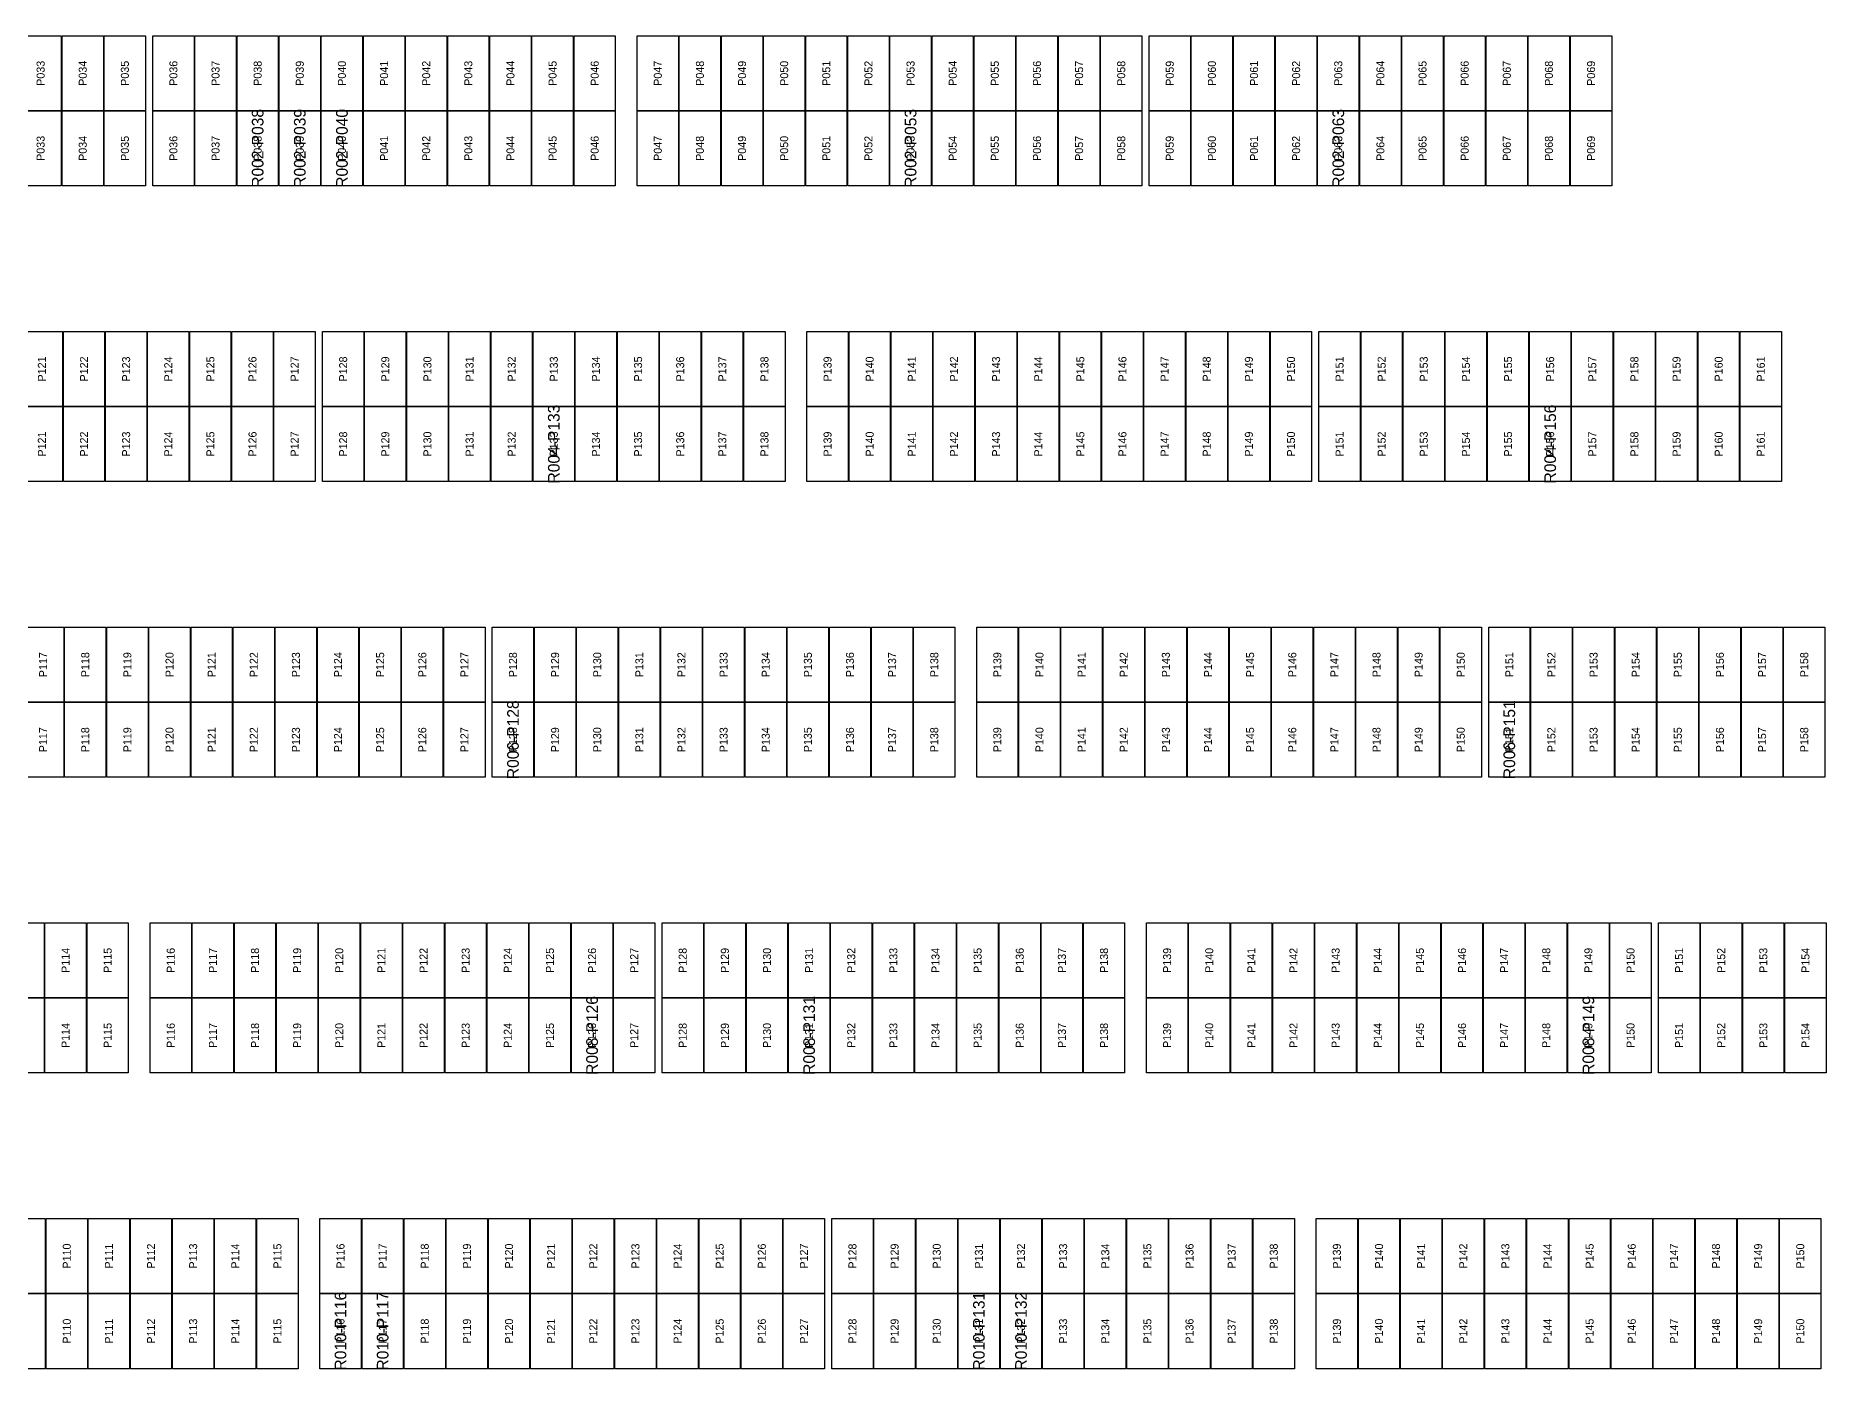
# Model space of a CAD drawing. Extents: x 296295 to 296770, y 651564 to 652121.
# Drawn here: x 296454.96 to 296504.07, y 652084.16 to 652120.81 of the extents above; entities that cross this region are included whole.
import ezdxf
from ezdxf.enums import TextEntityAlignment as Align

# ---------------------------------------------------------------- set-up
doc = ezdxf.new("R2010")
doc.units = 0

msp = doc.modelspace()

# ---------------------------------------------------------------- linework, layer by layer
at = {"layer": 'DEFECTIVE_PANELS'}
for points in [[(296460.497, 652118.748), (296461.631, 652118.748), (296461.631, 652116.685), (296460.497, 652116.685)], [(296461.655, 652118.748), (296462.789, 652118.748), (296462.789, 652116.685), (296461.655, 652116.685)], [(296462.813, 652118.748), (296463.947, 652118.748), (296463.947, 652116.685), (296462.813, 652116.685)], [(296478.443, 652118.748), (296479.577, 652118.748), (296479.577, 652116.685), (296478.443, 652116.685)], [(296490.199, 652118.748), (296491.333, 652118.748), (296491.333, 652116.685), (296490.199, 652116.685)], [(296468.637, 652110.622), (296469.771, 652110.622), (296469.771, 652108.559), (296468.637, 652108.559)], [(296496.023, 652110.622), (296497.157, 652110.622), (296497.157, 652108.559), (296496.023, 652108.559)], [(296467.514, 652102.496), (296468.648, 652102.496), (296468.648, 652100.433), (296467.514, 652100.433)], [(296494.9, 652102.496), (296496.034, 652102.496), (296496.034, 652100.433), (296494.9, 652100.433)], [(296469.688, 652094.37), (296470.822, 652094.37), (296470.822, 652092.307), (296469.688, 652092.307)], [(296475.654, 652094.37), (296476.788, 652094.37), (296476.788, 652092.307), (296475.654, 652092.307)], [(296497.074, 652094.37), (296498.208, 652094.37), (296498.208, 652092.307), (296497.074, 652092.307)], [(296454.092, 652086.244), (296455.226, 652086.244), (296455.226, 652084.181), (296454.092, 652084.181)], [(296462.774, 652086.244), (296463.908, 652086.244), (296463.908, 652084.181), (296462.774, 652084.181)], [(296463.932, 652086.244), (296465.066, 652086.244), (296465.066, 652084.181), (296463.932, 652084.181)], [(296480.32, 652086.244), (296481.454, 652086.244), (296481.454, 652084.181), (296480.32, 652084.181)], [(296481.478, 652086.244), (296482.612, 652086.244), (296482.612, 652084.181), (296481.478, 652084.181)]]:
    msp.add_lwpolyline(points, close=True, dxfattribs=at)
at = {"layer": 'PANELS_MASTER'}
for points in [[(296454.531, 652120.811), (296455.665, 652120.811), (296455.665, 652118.748), (296454.531, 652118.748)], [(296455.689, 652120.811), (296456.823, 652120.811), (296456.823, 652118.748), (296455.689, 652118.748)], [(296456.847, 652120.811), (296457.981, 652120.811), (296457.981, 652118.748), (296456.847, 652118.748)], [(296458.181, 652120.811), (296459.315, 652120.811), (296459.315, 652118.748), (296458.181, 652118.748)], [(296459.339, 652120.811), (296460.473, 652120.811), (296460.473, 652118.748), (296459.339, 652118.748)], [(296460.497, 652120.811), (296461.631, 652120.811), (296461.631, 652118.748), (296460.497, 652118.748)], [(296461.655, 652120.811), (296462.789, 652120.811), (296462.789, 652118.748), (296461.655, 652118.748)], [(296462.813, 652120.811), (296463.947, 652120.811), (296463.947, 652118.748), (296462.813, 652118.748)], [(296463.971, 652120.811), (296465.105, 652120.811), (296465.105, 652118.748), (296463.971, 652118.748)], [(296465.129, 652120.811), (296466.263, 652120.811), (296466.263, 652118.748), (296465.129, 652118.748)], [(296466.287, 652120.811), (296467.421, 652120.811), (296467.421, 652118.748), (296466.287, 652118.748)], [(296467.445, 652120.811), (296468.579, 652120.811), (296468.579, 652118.748), (296467.445, 652118.748)], [(296468.603, 652120.811), (296469.737, 652120.811), (296469.737, 652118.748), (296468.603, 652118.748)], [(296469.761, 652120.811), (296470.895, 652120.811), (296470.895, 652118.748), (296469.761, 652118.748)], [(296471.495, 652120.811), (296472.629, 652120.811), (296472.629, 652118.748), (296471.495, 652118.748)], [(296472.653, 652120.811), (296473.787, 652120.811), (296473.787, 652118.748), (296472.653, 652118.748)], [(296473.811, 652120.811), (296474.945, 652120.811), (296474.945, 652118.748), (296473.811, 652118.748)], [(296474.969, 652120.811), (296476.103, 652120.811), (296476.103, 652118.748), (296474.969, 652118.748)], [(296476.127, 652120.811), (296477.261, 652120.811), (296477.261, 652118.748), (296476.127, 652118.748)], [(296477.285, 652120.811), (296478.419, 652120.811), (296478.419, 652118.748), (296477.285, 652118.748)], [(296478.443, 652120.811), (296479.577, 652120.811), (296479.577, 652118.748), (296478.443, 652118.748)], [(296479.601, 652120.811), (296480.735, 652120.811), (296480.735, 652118.748), (296479.601, 652118.748)], [(296480.759, 652120.811), (296481.893, 652120.811), (296481.893, 652118.748), (296480.759, 652118.748)], [(296481.917, 652120.811), (296483.051, 652120.811), (296483.051, 652118.748), (296481.917, 652118.748)], [(296483.075, 652120.811), (296484.209, 652120.811), (296484.209, 652118.748), (296483.075, 652118.748)], [(296484.233, 652120.811), (296485.367, 652120.811), (296485.367, 652118.748), (296484.233, 652118.748)], [(296485.567, 652120.811), (296486.701, 652120.811), (296486.701, 652118.748), (296485.567, 652118.748)], [(296486.725, 652120.811), (296487.859, 652120.811), (296487.859, 652118.748), (296486.725, 652118.748)], [(296487.883, 652120.811), (296489.017, 652120.811), (296489.017, 652118.748), (296487.883, 652118.748)], [(296489.041, 652120.811), (296490.175, 652120.811), (296490.175, 652118.748), (296489.041, 652118.748)], [(296490.199, 652120.811), (296491.333, 652120.811), (296491.333, 652118.748), (296490.199, 652118.748)], [(296491.357, 652120.811), (296492.491, 652120.811), (296492.491, 652118.748), (296491.357, 652118.748)], [(296492.515, 652120.811), (296493.649, 652120.811), (296493.649, 652118.748), (296492.515, 652118.748)], [(296493.673, 652120.811), (296494.807, 652120.811), (296494.807, 652118.748), (296493.673, 652118.748)], [(296494.831, 652120.811), (296495.965, 652120.811), (296495.965, 652118.748), (296494.831, 652118.748)], [(296495.989, 652120.811), (296497.123, 652120.811), (296497.123, 652118.748), (296495.989, 652118.748)], [(296497.147, 652120.811), (296498.281, 652120.811), (296498.281, 652118.748), (296497.147, 652118.748)], [(296454.531, 652118.748), (296455.665, 652118.748), (296455.665, 652116.685), (296454.531, 652116.685)], [(296455.689, 652118.748), (296456.823, 652118.748), (296456.823, 652116.685), (296455.689, 652116.685)], [(296456.847, 652118.748), (296457.981, 652118.748), (296457.981, 652116.685), (296456.847, 652116.685)], [(296458.181, 652118.748), (296459.315, 652118.748), (296459.315, 652116.685), (296458.181, 652116.685)], [(296459.339, 652118.748), (296460.473, 652118.748), (296460.473, 652116.685), (296459.339, 652116.685)], [(296463.971, 652118.748), (296465.105, 652118.748), (296465.105, 652116.685), (296463.971, 652116.685)], [(296465.129, 652118.748), (296466.263, 652118.748), (296466.263, 652116.685), (296465.129, 652116.685)], [(296466.287, 652118.748), (296467.421, 652118.748), (296467.421, 652116.685), (296466.287, 652116.685)], [(296467.445, 652118.748), (296468.579, 652118.748), (296468.579, 652116.685), (296467.445, 652116.685)], [(296468.603, 652118.748), (296469.737, 652118.748), (296469.737, 652116.685), (296468.603, 652116.685)], [(296469.761, 652118.748), (296470.895, 652118.748), (296470.895, 652116.685), (296469.761, 652116.685)], [(296471.495, 652118.748), (296472.629, 652118.748), (296472.629, 652116.685), (296471.495, 652116.685)], [(296472.653, 652118.748), (296473.787, 652118.748), (296473.787, 652116.685), (296472.653, 652116.685)], [(296473.811, 652118.748), (296474.945, 652118.748), (296474.945, 652116.685), (296473.811, 652116.685)], [(296474.969, 652118.748), (296476.103, 652118.748), (296476.103, 652116.685), (296474.969, 652116.685)], [(296476.127, 652118.748), (296477.261, 652118.748), (296477.261, 652116.685), (296476.127, 652116.685)], [(296477.285, 652118.748), (296478.419, 652118.748), (296478.419, 652116.685), (296477.285, 652116.685)], [(296479.601, 652118.748), (296480.735, 652118.748), (296480.735, 652116.685), (296479.601, 652116.685)], [(296480.759, 652118.748), (296481.893, 652118.748), (296481.893, 652116.685), (296480.759, 652116.685)], [(296481.917, 652118.748), (296483.051, 652118.748), (296483.051, 652116.685), (296481.917, 652116.685)], [(296483.075, 652118.748), (296484.209, 652118.748), (296484.209, 652116.685), (296483.075, 652116.685)], [(296484.233, 652118.748), (296485.367, 652118.748), (296485.367, 652116.685), (296484.233, 652116.685)], [(296485.567, 652118.748), (296486.701, 652118.748), (296486.701, 652116.685), (296485.567, 652116.685)], [(296486.725, 652118.748), (296487.859, 652118.748), (296487.859, 652116.685), (296486.725, 652116.685)], [(296487.883, 652118.748), (296489.017, 652118.748), (296489.017, 652116.685), (296487.883, 652116.685)], [(296489.041, 652118.748), (296490.175, 652118.748), (296490.175, 652116.685), (296489.041, 652116.685)], [(296491.357, 652118.748), (296492.491, 652118.748), (296492.491, 652116.685), (296491.357, 652116.685)], [(296492.515, 652118.748), (296493.649, 652118.748), (296493.649, 652116.685), (296492.515, 652116.685)], [(296493.673, 652118.748), (296494.807, 652118.748), (296494.807, 652116.685), (296493.673, 652116.685)], [(296494.831, 652118.748), (296495.965, 652118.748), (296495.965, 652116.685), (296494.831, 652116.685)], [(296495.989, 652118.748), (296497.123, 652118.748), (296497.123, 652116.685), (296495.989, 652116.685)], [(296497.147, 652118.748), (296498.281, 652118.748), (296498.281, 652116.685), (296497.147, 652116.685)], [(296454.565, 652112.685), (296455.699, 652112.685), (296455.699, 652110.622), (296454.565, 652110.622)], [(296455.723, 652112.685), (296456.857, 652112.685), (296456.857, 652110.622), (296455.723, 652110.622)], [(296456.881, 652112.685), (296458.015, 652112.685), (296458.015, 652110.622), (296456.881, 652110.622)], [(296458.039, 652112.685), (296459.173, 652112.685), (296459.173, 652110.622), (296458.039, 652110.622)], [(296459.197, 652112.685), (296460.331, 652112.685), (296460.331, 652110.622), (296459.197, 652110.622)], [(296460.355, 652112.685), (296461.489, 652112.685), (296461.489, 652110.622), (296460.355, 652110.622)], [(296461.513, 652112.685), (296462.647, 652112.685), (296462.647, 652110.622), (296461.513, 652110.622)], [(296462.847, 652112.685), (296463.981, 652112.685), (296463.981, 652110.622), (296462.847, 652110.622)], [(296464.005, 652112.685), (296465.139, 652112.685), (296465.139, 652110.622), (296464.005, 652110.622)], [(296465.163, 652112.685), (296466.297, 652112.685), (296466.297, 652110.622), (296465.163, 652110.622)], [(296466.321, 652112.685), (296467.455, 652112.685), (296467.455, 652110.622), (296466.321, 652110.622)], [(296467.479, 652112.685), (296468.613, 652112.685), (296468.613, 652110.622), (296467.479, 652110.622)], [(296468.637, 652112.685), (296469.771, 652112.685), (296469.771, 652110.622), (296468.637, 652110.622)], [(296469.795, 652112.685), (296470.929, 652112.685), (296470.929, 652110.622), (296469.795, 652110.622)], [(296470.953, 652112.685), (296472.087, 652112.685), (296472.087, 652110.622), (296470.953, 652110.622)], [(296472.111, 652112.685), (296473.245, 652112.685), (296473.245, 652110.622), (296472.111, 652110.622)], [(296473.269, 652112.685), (296474.403, 652112.685), (296474.403, 652110.622), (296473.269, 652110.622)], [(296474.427, 652112.685), (296475.561, 652112.685), (296475.561, 652110.622), (296474.427, 652110.622)], [(296476.161, 652112.685), (296477.295, 652112.685), (296477.295, 652110.622), (296476.161, 652110.622)], [(296477.319, 652112.685), (296478.453, 652112.685), (296478.453, 652110.622), (296477.319, 652110.622)], [(296478.477, 652112.685), (296479.611, 652112.685), (296479.611, 652110.622), (296478.477, 652110.622)], [(296479.635, 652112.685), (296480.769, 652112.685), (296480.769, 652110.622), (296479.635, 652110.622)], [(296480.793, 652112.685), (296481.927, 652112.685), (296481.927, 652110.622), (296480.793, 652110.622)], [(296481.951, 652112.685), (296483.085, 652112.685), (296483.085, 652110.622), (296481.951, 652110.622)], [(296483.109, 652112.685), (296484.243, 652112.685), (296484.243, 652110.622), (296483.109, 652110.622)], [(296484.267, 652112.685), (296485.401, 652112.685), (296485.401, 652110.622), (296484.267, 652110.622)], [(296485.425, 652112.685), (296486.559, 652112.685), (296486.559, 652110.622), (296485.425, 652110.622)], [(296486.583, 652112.685), (296487.717, 652112.685), (296487.717, 652110.622), (296486.583, 652110.622)], [(296487.741, 652112.685), (296488.875, 652112.685), (296488.875, 652110.622), (296487.741, 652110.622)], [(296488.899, 652112.685), (296490.033, 652112.685), (296490.033, 652110.622), (296488.899, 652110.622)], [(296490.233, 652112.685), (296491.367, 652112.685), (296491.367, 652110.622), (296490.233, 652110.622)], [(296491.391, 652112.685), (296492.525, 652112.685), (296492.525, 652110.622), (296491.391, 652110.622)], [(296492.549, 652112.685), (296493.683, 652112.685), (296493.683, 652110.622), (296492.549, 652110.622)], [(296493.707, 652112.685), (296494.841, 652112.685), (296494.841, 652110.622), (296493.707, 652110.622)], [(296494.865, 652112.685), (296495.999, 652112.685), (296495.999, 652110.622), (296494.865, 652110.622)], [(296496.023, 652112.685), (296497.157, 652112.685), (296497.157, 652110.622), (296496.023, 652110.622)], [(296497.181, 652112.685), (296498.315, 652112.685), (296498.315, 652110.622), (296497.181, 652110.622)], [(296498.339, 652112.685), (296499.473, 652112.685), (296499.473, 652110.622), (296498.339, 652110.622)], [(296499.497, 652112.685), (296500.631, 652112.685), (296500.631, 652110.622), (296499.497, 652110.622)], [(296500.655, 652112.685), (296501.789, 652112.685), (296501.789, 652110.622), (296500.655, 652110.622)], [(296501.813, 652112.685), (296502.947, 652112.685), (296502.947, 652110.622), (296501.813, 652110.622)], [(296454.565, 652110.622), (296455.699, 652110.622), (296455.699, 652108.559), (296454.565, 652108.559)], [(296455.723, 652110.622), (296456.857, 652110.622), (296456.857, 652108.559), (296455.723, 652108.559)], [(296456.881, 652110.622), (296458.015, 652110.622), (296458.015, 652108.559), (296456.881, 652108.559)], [(296458.039, 652110.622), (296459.173, 652110.622), (296459.173, 652108.559), (296458.039, 652108.559)], [(296459.197, 652110.622), (296460.331, 652110.622), (296460.331, 652108.559), (296459.197, 652108.559)], [(296460.355, 652110.622), (296461.489, 652110.622), (296461.489, 652108.559), (296460.355, 652108.559)], [(296461.513, 652110.622), (296462.647, 652110.622), (296462.647, 652108.559), (296461.513, 652108.559)], [(296462.847, 652110.622), (296463.981, 652110.622), (296463.981, 652108.559), (296462.847, 652108.559)], [(296464.005, 652110.622), (296465.139, 652110.622), (296465.139, 652108.559), (296464.005, 652108.559)], [(296465.163, 652110.622), (296466.297, 652110.622), (296466.297, 652108.559), (296465.163, 652108.559)], [(296466.321, 652110.622), (296467.455, 652110.622), (296467.455, 652108.559), (296466.321, 652108.559)], [(296467.479, 652110.622), (296468.613, 652110.622), (296468.613, 652108.559), (296467.479, 652108.559)], [(296469.795, 652110.622), (296470.929, 652110.622), (296470.929, 652108.559), (296469.795, 652108.559)], [(296470.953, 652110.622), (296472.087, 652110.622), (296472.087, 652108.559), (296470.953, 652108.559)], [(296472.111, 652110.622), (296473.245, 652110.622), (296473.245, 652108.559), (296472.111, 652108.559)], [(296473.269, 652110.622), (296474.403, 652110.622), (296474.403, 652108.559), (296473.269, 652108.559)], [(296474.427, 652110.622), (296475.561, 652110.622), (296475.561, 652108.559), (296474.427, 652108.559)], [(296476.161, 652110.622), (296477.295, 652110.622), (296477.295, 652108.559), (296476.161, 652108.559)], [(296477.319, 652110.622), (296478.453, 652110.622), (296478.453, 652108.559), (296477.319, 652108.559)], [(296478.477, 652110.622), (296479.611, 652110.622), (296479.611, 652108.559), (296478.477, 652108.559)], [(296479.635, 652110.622), (296480.769, 652110.622), (296480.769, 652108.559), (296479.635, 652108.559)], [(296480.793, 652110.622), (296481.927, 652110.622), (296481.927, 652108.559), (296480.793, 652108.559)], [(296481.951, 652110.622), (296483.085, 652110.622), (296483.085, 652108.559), (296481.951, 652108.559)], [(296483.109, 652110.622), (296484.243, 652110.622), (296484.243, 652108.559), (296483.109, 652108.559)], [(296484.267, 652110.622), (296485.401, 652110.622), (296485.401, 652108.559), (296484.267, 652108.559)], [(296485.425, 652110.622), (296486.559, 652110.622), (296486.559, 652108.559), (296485.425, 652108.559)], [(296486.583, 652110.622), (296487.717, 652110.622), (296487.717, 652108.559), (296486.583, 652108.559)], [(296487.741, 652110.622), (296488.875, 652110.622), (296488.875, 652108.559), (296487.741, 652108.559)], [(296488.899, 652110.622), (296490.033, 652110.622), (296490.033, 652108.559), (296488.899, 652108.559)], [(296490.233, 652110.622), (296491.367, 652110.622), (296491.367, 652108.559), (296490.233, 652108.559)], [(296491.391, 652110.622), (296492.525, 652110.622), (296492.525, 652108.559), (296491.391, 652108.559)], [(296492.549, 652110.622), (296493.683, 652110.622), (296493.683, 652108.559), (296492.549, 652108.559)], [(296493.707, 652110.622), (296494.841, 652110.622), (296494.841, 652108.559), (296493.707, 652108.559)], [(296494.865, 652110.622), (296495.999, 652110.622), (296495.999, 652108.559), (296494.865, 652108.559)], [(296497.181, 652110.622), (296498.315, 652110.622), (296498.315, 652108.559), (296497.181, 652108.559)], [(296498.339, 652110.622), (296499.473, 652110.622), (296499.473, 652108.559), (296498.339, 652108.559)], [(296499.497, 652110.622), (296500.631, 652110.622), (296500.631, 652108.559), (296499.497, 652108.559)], [(296500.655, 652110.622), (296501.789, 652110.622), (296501.789, 652108.559), (296500.655, 652108.559)], [(296501.813, 652110.622), (296502.947, 652110.622), (296502.947, 652108.559), (296501.813, 652108.559)], [(296454.6, 652104.559), (296455.734, 652104.559), (296455.734, 652102.496), (296454.6, 652102.496)], [(296455.758, 652104.559), (296456.892, 652104.559), (296456.892, 652102.496), (296455.758, 652102.496)], [(296456.916, 652104.559), (296458.05, 652104.559), (296458.05, 652102.496), (296456.916, 652102.496)], [(296458.074, 652104.559), (296459.208, 652104.559), (296459.208, 652102.496), (296458.074, 652102.496)], [(296459.232, 652104.559), (296460.366, 652104.559), (296460.366, 652102.496), (296459.232, 652102.496)], [(296460.39, 652104.559), (296461.524, 652104.559), (296461.524, 652102.496), (296460.39, 652102.496)], [(296461.548, 652104.559), (296462.682, 652104.559), (296462.682, 652102.496), (296461.548, 652102.496)], [(296462.706, 652104.559), (296463.84, 652104.559), (296463.84, 652102.496), (296462.706, 652102.496)], [(296463.864, 652104.559), (296464.998, 652104.559), (296464.998, 652102.496), (296463.864, 652102.496)], [(296465.022, 652104.559), (296466.156, 652104.559), (296466.156, 652102.496), (296465.022, 652102.496)], [(296466.18, 652104.559), (296467.314, 652104.559), (296467.314, 652102.496), (296466.18, 652102.496)], [(296467.514, 652104.559), (296468.648, 652104.559), (296468.648, 652102.496), (296467.514, 652102.496)], [(296468.672, 652104.559), (296469.806, 652104.559), (296469.806, 652102.496), (296468.672, 652102.496)], [(296469.83, 652104.559), (296470.964, 652104.559), (296470.964, 652102.496), (296469.83, 652102.496)], [(296470.988, 652104.559), (296472.122, 652104.559), (296472.122, 652102.496), (296470.988, 652102.496)], [(296472.146, 652104.559), (296473.28, 652104.559), (296473.28, 652102.496), (296472.146, 652102.496)], [(296473.304, 652104.559), (296474.438, 652104.559), (296474.438, 652102.496), (296473.304, 652102.496)], [(296474.462, 652104.559), (296475.596, 652104.559), (296475.596, 652102.496), (296474.462, 652102.496)], [(296475.62, 652104.559), (296476.754, 652104.559), (296476.754, 652102.496), (296475.62, 652102.496)], [(296476.778, 652104.559), (296477.912, 652104.559), (296477.912, 652102.496), (296476.778, 652102.496)], [(296477.936, 652104.559), (296479.07, 652104.559), (296479.07, 652102.496), (296477.936, 652102.496)], [(296479.094, 652104.559), (296480.228, 652104.559), (296480.228, 652102.496), (296479.094, 652102.496)], [(296480.828, 652104.559), (296481.962, 652104.559), (296481.962, 652102.496), (296480.828, 652102.496)], [(296481.986, 652104.559), (296483.12, 652104.559), (296483.12, 652102.496), (296481.986, 652102.496)], [(296483.144, 652104.559), (296484.278, 652104.559), (296484.278, 652102.496), (296483.144, 652102.496)], [(296484.302, 652104.559), (296485.436, 652104.559), (296485.436, 652102.496), (296484.302, 652102.496)], [(296485.46, 652104.559), (296486.594, 652104.559), (296486.594, 652102.496), (296485.46, 652102.496)], [(296486.618, 652104.559), (296487.752, 652104.559), (296487.752, 652102.496), (296486.618, 652102.496)], [(296487.776, 652104.559), (296488.91, 652104.559), (296488.91, 652102.496), (296487.776, 652102.496)], [(296488.934, 652104.559), (296490.068, 652104.559), (296490.068, 652102.496), (296488.934, 652102.496)], [(296490.092, 652104.559), (296491.226, 652104.559), (296491.226, 652102.496), (296490.092, 652102.496)], [(296491.25, 652104.559), (296492.384, 652104.559), (296492.384, 652102.496), (296491.25, 652102.496)], [(296492.408, 652104.559), (296493.542, 652104.559), (296493.542, 652102.496), (296492.408, 652102.496)], [(296493.566, 652104.559), (296494.7, 652104.559), (296494.7, 652102.496), (296493.566, 652102.496)], [(296494.9, 652104.559), (296496.034, 652104.559), (296496.034, 652102.496), (296494.9, 652102.496)], [(296496.058, 652104.559), (296497.192, 652104.559), (296497.192, 652102.496), (296496.058, 652102.496)], [(296497.216, 652104.559), (296498.35, 652104.559), (296498.35, 652102.496), (296497.216, 652102.496)], [(296498.374, 652104.559), (296499.508, 652104.559), (296499.508, 652102.496), (296498.374, 652102.496)], [(296499.532, 652104.559), (296500.666, 652104.559), (296500.666, 652102.496), (296499.532, 652102.496)], [(296500.69, 652104.559), (296501.824, 652104.559), (296501.824, 652102.496), (296500.69, 652102.496)], [(296501.848, 652104.559), (296502.982, 652104.559), (296502.982, 652102.496), (296501.848, 652102.496)], [(296503.006, 652104.559), (296504.14, 652104.559), (296504.14, 652102.496), (296503.006, 652102.496)], [(296454.6, 652102.496), (296455.734, 652102.496), (296455.734, 652100.433), (296454.6, 652100.433)], [(296455.758, 652102.496), (296456.892, 652102.496), (296456.892, 652100.433), (296455.758, 652100.433)], [(296456.916, 652102.496), (296458.05, 652102.496), (296458.05, 652100.433), (296456.916, 652100.433)], [(296458.074, 652102.496), (296459.208, 652102.496), (296459.208, 652100.433), (296458.074, 652100.433)], [(296459.232, 652102.496), (296460.366, 652102.496), (296460.366, 652100.433), (296459.232, 652100.433)], [(296460.39, 652102.496), (296461.524, 652102.496), (296461.524, 652100.433), (296460.39, 652100.433)], [(296461.548, 652102.496), (296462.682, 652102.496), (296462.682, 652100.433), (296461.548, 652100.433)], [(296462.706, 652102.496), (296463.84, 652102.496), (296463.84, 652100.433), (296462.706, 652100.433)], [(296463.864, 652102.496), (296464.998, 652102.496), (296464.998, 652100.433), (296463.864, 652100.433)], [(296465.022, 652102.496), (296466.156, 652102.496), (296466.156, 652100.433), (296465.022, 652100.433)], [(296466.18, 652102.496), (296467.314, 652102.496), (296467.314, 652100.433), (296466.18, 652100.433)], [(296468.672, 652102.496), (296469.806, 652102.496), (296469.806, 652100.433), (296468.672, 652100.433)], [(296469.83, 652102.496), (296470.964, 652102.496), (296470.964, 652100.433), (296469.83, 652100.433)], [(296470.988, 652102.496), (296472.122, 652102.496), (296472.122, 652100.433), (296470.988, 652100.433)], [(296472.146, 652102.496), (296473.28, 652102.496), (296473.28, 652100.433), (296472.146, 652100.433)], [(296473.304, 652102.496), (296474.438, 652102.496), (296474.438, 652100.433), (296473.304, 652100.433)], [(296474.462, 652102.496), (296475.596, 652102.496), (296475.596, 652100.433), (296474.462, 652100.433)], [(296475.62, 652102.496), (296476.754, 652102.496), (296476.754, 652100.433), (296475.62, 652100.433)], [(296476.778, 652102.496), (296477.912, 652102.496), (296477.912, 652100.433), (296476.778, 652100.433)], [(296477.936, 652102.496), (296479.07, 652102.496), (296479.07, 652100.433), (296477.936, 652100.433)], [(296479.094, 652102.496), (296480.228, 652102.496), (296480.228, 652100.433), (296479.094, 652100.433)], [(296480.828, 652102.496), (296481.962, 652102.496), (296481.962, 652100.433), (296480.828, 652100.433)], [(296481.986, 652102.496), (296483.12, 652102.496), (296483.12, 652100.433), (296481.986, 652100.433)], [(296483.144, 652102.496), (296484.278, 652102.496), (296484.278, 652100.433), (296483.144, 652100.433)], [(296484.302, 652102.496), (296485.436, 652102.496), (296485.436, 652100.433), (296484.302, 652100.433)], [(296485.46, 652102.496), (296486.594, 652102.496), (296486.594, 652100.433), (296485.46, 652100.433)], [(296486.618, 652102.496), (296487.752, 652102.496), (296487.752, 652100.433), (296486.618, 652100.433)], [(296487.776, 652102.496), (296488.91, 652102.496), (296488.91, 652100.433), (296487.776, 652100.433)], [(296488.934, 652102.496), (296490.068, 652102.496), (296490.068, 652100.433), (296488.934, 652100.433)], [(296490.092, 652102.496), (296491.226, 652102.496), (296491.226, 652100.433), (296490.092, 652100.433)], [(296491.25, 652102.496), (296492.384, 652102.496), (296492.384, 652100.433), (296491.25, 652100.433)], [(296492.408, 652102.496), (296493.542, 652102.496), (296493.542, 652100.433), (296492.408, 652100.433)], [(296493.566, 652102.496), (296494.7, 652102.496), (296494.7, 652100.433), (296493.566, 652100.433)], [(296496.058, 652102.496), (296497.192, 652102.496), (296497.192, 652100.433), (296496.058, 652100.433)], [(296497.216, 652102.496), (296498.35, 652102.496), (296498.35, 652100.433), (296497.216, 652100.433)], [(296498.374, 652102.496), (296499.508, 652102.496), (296499.508, 652100.433), (296498.374, 652100.433)], [(296499.532, 652102.496), (296500.666, 652102.496), (296500.666, 652100.433), (296499.532, 652100.433)], [(296500.69, 652102.496), (296501.824, 652102.496), (296501.824, 652100.433), (296500.69, 652100.433)], [(296501.848, 652102.496), (296502.982, 652102.496), (296502.982, 652100.433), (296501.848, 652100.433)], [(296503.006, 652102.496), (296504.14, 652102.496), (296504.14, 652100.433), (296503.006, 652100.433)], [(296454.058, 652096.433), (296455.192, 652096.433), (296455.192, 652094.37), (296454.058, 652094.37)], [(296455.216, 652096.433), (296456.35, 652096.433), (296456.35, 652094.37), (296455.216, 652094.37)], [(296456.374, 652096.433), (296457.508, 652096.433), (296457.508, 652094.37), (296456.374, 652094.37)], [(296458.108, 652096.433), (296459.242, 652096.433), (296459.242, 652094.37), (296458.108, 652094.37)], [(296459.266, 652096.433), (296460.4, 652096.433), (296460.4, 652094.37), (296459.266, 652094.37)], [(296460.424, 652096.433), (296461.558, 652096.433), (296461.558, 652094.37), (296460.424, 652094.37)], [(296461.582, 652096.433), (296462.716, 652096.433), (296462.716, 652094.37), (296461.582, 652094.37)], [(296462.74, 652096.433), (296463.874, 652096.433), (296463.874, 652094.37), (296462.74, 652094.37)], [(296463.898, 652096.433), (296465.032, 652096.433), (296465.032, 652094.37), (296463.898, 652094.37)], [(296465.056, 652096.433), (296466.19, 652096.433), (296466.19, 652094.37), (296465.056, 652094.37)], [(296466.214, 652096.433), (296467.348, 652096.433), (296467.348, 652094.37), (296466.214, 652094.37)], [(296467.372, 652096.433), (296468.506, 652096.433), (296468.506, 652094.37), (296467.372, 652094.37)], [(296468.53, 652096.433), (296469.664, 652096.433), (296469.664, 652094.37), (296468.53, 652094.37)], [(296469.688, 652096.433), (296470.822, 652096.433), (296470.822, 652094.37), (296469.688, 652094.37)], [(296470.846, 652096.433), (296471.98, 652096.433), (296471.98, 652094.37), (296470.846, 652094.37)], [(296472.18, 652096.433), (296473.314, 652096.433), (296473.314, 652094.37), (296472.18, 652094.37)], [(296473.338, 652096.433), (296474.472, 652096.433), (296474.472, 652094.37), (296473.338, 652094.37)], [(296474.496, 652096.433), (296475.63, 652096.433), (296475.63, 652094.37), (296474.496, 652094.37)], [(296475.654, 652096.433), (296476.788, 652096.433), (296476.788, 652094.37), (296475.654, 652094.37)], [(296476.812, 652096.433), (296477.946, 652096.433), (296477.946, 652094.37), (296476.812, 652094.37)], [(296477.97, 652096.433), (296479.104, 652096.433), (296479.104, 652094.37), (296477.97, 652094.37)], [(296479.128, 652096.433), (296480.262, 652096.433), (296480.262, 652094.37), (296479.128, 652094.37)], [(296480.286, 652096.433), (296481.42, 652096.433), (296481.42, 652094.37), (296480.286, 652094.37)], [(296481.444, 652096.433), (296482.578, 652096.433), (296482.578, 652094.37), (296481.444, 652094.37)], [(296482.602, 652096.433), (296483.736, 652096.433), (296483.736, 652094.37), (296482.602, 652094.37)], [(296483.76, 652096.433), (296484.894, 652096.433), (296484.894, 652094.37), (296483.76, 652094.37)], [(296485.494, 652096.433), (296486.628, 652096.433), (296486.628, 652094.37), (296485.494, 652094.37)], [(296486.652, 652096.433), (296487.786, 652096.433), (296487.786, 652094.37), (296486.652, 652094.37)], [(296487.81, 652096.433), (296488.944, 652096.433), (296488.944, 652094.37), (296487.81, 652094.37)], [(296488.968, 652096.433), (296490.102, 652096.433), (296490.102, 652094.37), (296488.968, 652094.37)], [(296490.126, 652096.433), (296491.26, 652096.433), (296491.26, 652094.37), (296490.126, 652094.37)], [(296491.284, 652096.433), (296492.418, 652096.433), (296492.418, 652094.37), (296491.284, 652094.37)], [(296492.442, 652096.433), (296493.576, 652096.433), (296493.576, 652094.37), (296492.442, 652094.37)], [(296493.6, 652096.433), (296494.734, 652096.433), (296494.734, 652094.37), (296493.6, 652094.37)], [(296494.758, 652096.433), (296495.892, 652096.433), (296495.892, 652094.37), (296494.758, 652094.37)], [(296495.916, 652096.433), (296497.05, 652096.433), (296497.05, 652094.37), (296495.916, 652094.37)], [(296497.074, 652096.433), (296498.208, 652096.433), (296498.208, 652094.37), (296497.074, 652094.37)], [(296498.232, 652096.433), (296499.366, 652096.433), (296499.366, 652094.37), (296498.232, 652094.37)], [(296499.566, 652096.433), (296500.7, 652096.433), (296500.7, 652094.37), (296499.566, 652094.37)], [(296500.724, 652096.433), (296501.858, 652096.433), (296501.858, 652094.37), (296500.724, 652094.37)], [(296501.882, 652096.433), (296503.016, 652096.433), (296503.016, 652094.37), (296501.882, 652094.37)], [(296503.04, 652096.433), (296504.174, 652096.433), (296504.174, 652094.37), (296503.04, 652094.37)], [(296454.058, 652094.37), (296455.192, 652094.37), (296455.192, 652092.307), (296454.058, 652092.307)], [(296455.216, 652094.37), (296456.35, 652094.37), (296456.35, 652092.307), (296455.216, 652092.307)], [(296456.374, 652094.37), (296457.508, 652094.37), (296457.508, 652092.307), (296456.374, 652092.307)], [(296458.108, 652094.37), (296459.242, 652094.37), (296459.242, 652092.307), (296458.108, 652092.307)], [(296459.266, 652094.37), (296460.4, 652094.37), (296460.4, 652092.307), (296459.266, 652092.307)], [(296460.424, 652094.37), (296461.558, 652094.37), (296461.558, 652092.307), (296460.424, 652092.307)], [(296461.582, 652094.37), (296462.716, 652094.37), (296462.716, 652092.307), (296461.582, 652092.307)], [(296462.74, 652094.37), (296463.874, 652094.37), (296463.874, 652092.307), (296462.74, 652092.307)], [(296463.898, 652094.37), (296465.032, 652094.37), (296465.032, 652092.307), (296463.898, 652092.307)], [(296465.056, 652094.37), (296466.19, 652094.37), (296466.19, 652092.307), (296465.056, 652092.307)], [(296466.214, 652094.37), (296467.348, 652094.37), (296467.348, 652092.307), (296466.214, 652092.307)], [(296467.372, 652094.37), (296468.506, 652094.37), (296468.506, 652092.307), (296467.372, 652092.307)], [(296468.53, 652094.37), (296469.664, 652094.37), (296469.664, 652092.307), (296468.53, 652092.307)], [(296470.846, 652094.37), (296471.98, 652094.37), (296471.98, 652092.307), (296470.846, 652092.307)], [(296472.18, 652094.37), (296473.314, 652094.37), (296473.314, 652092.307), (296472.18, 652092.307)], [(296473.338, 652094.37), (296474.472, 652094.37), (296474.472, 652092.307), (296473.338, 652092.307)], [(296474.496, 652094.37), (296475.63, 652094.37), (296475.63, 652092.307), (296474.496, 652092.307)], [(296476.812, 652094.37), (296477.946, 652094.37), (296477.946, 652092.307), (296476.812, 652092.307)], [(296477.97, 652094.37), (296479.104, 652094.37), (296479.104, 652092.307), (296477.97, 652092.307)], [(296479.128, 652094.37), (296480.262, 652094.37), (296480.262, 652092.307), (296479.128, 652092.307)], [(296480.286, 652094.37), (296481.42, 652094.37), (296481.42, 652092.307), (296480.286, 652092.307)], [(296481.444, 652094.37), (296482.578, 652094.37), (296482.578, 652092.307), (296481.444, 652092.307)], [(296482.602, 652094.37), (296483.736, 652094.37), (296483.736, 652092.307), (296482.602, 652092.307)], [(296483.76, 652094.37), (296484.894, 652094.37), (296484.894, 652092.307), (296483.76, 652092.307)], [(296485.494, 652094.37), (296486.628, 652094.37), (296486.628, 652092.307), (296485.494, 652092.307)], [(296486.652, 652094.37), (296487.786, 652094.37), (296487.786, 652092.307), (296486.652, 652092.307)], [(296487.81, 652094.37), (296488.944, 652094.37), (296488.944, 652092.307), (296487.81, 652092.307)], [(296488.968, 652094.37), (296490.102, 652094.37), (296490.102, 652092.307), (296488.968, 652092.307)], [(296490.126, 652094.37), (296491.26, 652094.37), (296491.26, 652092.307), (296490.126, 652092.307)], [(296491.284, 652094.37), (296492.418, 652094.37), (296492.418, 652092.307), (296491.284, 652092.307)], [(296492.442, 652094.37), (296493.576, 652094.37), (296493.576, 652092.307), (296492.442, 652092.307)], [(296493.6, 652094.37), (296494.734, 652094.37), (296494.734, 652092.307), (296493.6, 652092.307)], [(296494.758, 652094.37), (296495.892, 652094.37), (296495.892, 652092.307), (296494.758, 652092.307)], [(296495.916, 652094.37), (296497.05, 652094.37), (296497.05, 652092.307), (296495.916, 652092.307)], [(296498.232, 652094.37), (296499.366, 652094.37), (296499.366, 652092.307), (296498.232, 652092.307)], [(296499.566, 652094.37), (296500.7, 652094.37), (296500.7, 652092.307), (296499.566, 652092.307)], [(296500.724, 652094.37), (296501.858, 652094.37), (296501.858, 652092.307), (296500.724, 652092.307)], [(296501.882, 652094.37), (296503.016, 652094.37), (296503.016, 652092.307), (296501.882, 652092.307)], [(296503.04, 652094.37), (296504.174, 652094.37), (296504.174, 652092.307), (296503.04, 652092.307)], [(296454.092, 652088.307), (296455.226, 652088.307), (296455.226, 652086.244), (296454.092, 652086.244)], [(296455.25, 652088.307), (296456.384, 652088.307), (296456.384, 652086.244), (296455.25, 652086.244)], [(296456.408, 652088.307), (296457.542, 652088.307), (296457.542, 652086.244), (296456.408, 652086.244)], [(296457.566, 652088.307), (296458.7, 652088.307), (296458.7, 652086.244), (296457.566, 652086.244)], [(296458.724, 652088.307), (296459.858, 652088.307), (296459.858, 652086.244), (296458.724, 652086.244)], [(296459.882, 652088.307), (296461.016, 652088.307), (296461.016, 652086.244), (296459.882, 652086.244)], [(296461.04, 652088.307), (296462.174, 652088.307), (296462.174, 652086.244), (296461.04, 652086.244)], [(296462.774, 652088.307), (296463.908, 652088.307), (296463.908, 652086.244), (296462.774, 652086.244)], [(296463.932, 652088.307), (296465.066, 652088.307), (296465.066, 652086.244), (296463.932, 652086.244)], [(296465.09, 652088.307), (296466.224, 652088.307), (296466.224, 652086.244), (296465.09, 652086.244)], [(296466.248, 652088.307), (296467.382, 652088.307), (296467.382, 652086.244), (296466.248, 652086.244)], [(296467.406, 652088.307), (296468.54, 652088.307), (296468.54, 652086.244), (296467.406, 652086.244)], [(296468.564, 652088.307), (296469.698, 652088.307), (296469.698, 652086.244), (296468.564, 652086.244)], [(296469.722, 652088.307), (296470.856, 652088.307), (296470.856, 652086.244), (296469.722, 652086.244)], [(296470.88, 652088.307), (296472.014, 652088.307), (296472.014, 652086.244), (296470.88, 652086.244)], [(296472.038, 652088.307), (296473.172, 652088.307), (296473.172, 652086.244), (296472.038, 652086.244)], [(296473.196, 652088.307), (296474.33, 652088.307), (296474.33, 652086.244), (296473.196, 652086.244)], [(296474.354, 652088.307), (296475.488, 652088.307), (296475.488, 652086.244), (296474.354, 652086.244)], [(296475.512, 652088.307), (296476.646, 652088.307), (296476.646, 652086.244), (296475.512, 652086.244)], [(296476.846, 652088.307), (296477.98, 652088.307), (296477.98, 652086.244), (296476.846, 652086.244)], [(296478.004, 652088.307), (296479.138, 652088.307), (296479.138, 652086.244), (296478.004, 652086.244)], [(296479.162, 652088.307), (296480.296, 652088.307), (296480.296, 652086.244), (296479.162, 652086.244)], [(296480.32, 652088.307), (296481.454, 652088.307), (296481.454, 652086.244), (296480.32, 652086.244)], [(296481.478, 652088.307), (296482.612, 652088.307), (296482.612, 652086.244), (296481.478, 652086.244)], [(296482.636, 652088.307), (296483.77, 652088.307), (296483.77, 652086.244), (296482.636, 652086.244)], [(296483.794, 652088.307), (296484.928, 652088.307), (296484.928, 652086.244), (296483.794, 652086.244)], [(296484.952, 652088.307), (296486.086, 652088.307), (296486.086, 652086.244), (296484.952, 652086.244)], [(296486.11, 652088.307), (296487.244, 652088.307), (296487.244, 652086.244), (296486.11, 652086.244)], [(296487.268, 652088.307), (296488.402, 652088.307), (296488.402, 652086.244), (296487.268, 652086.244)], [(296488.426, 652088.307), (296489.56, 652088.307), (296489.56, 652086.244), (296488.426, 652086.244)], [(296490.16, 652088.307), (296491.294, 652088.307), (296491.294, 652086.244), (296490.16, 652086.244)], [(296491.318, 652088.307), (296492.452, 652088.307), (296492.452, 652086.244), (296491.318, 652086.244)], [(296492.476, 652088.307), (296493.61, 652088.307), (296493.61, 652086.244), (296492.476, 652086.244)], [(296493.634, 652088.307), (296494.768, 652088.307), (296494.768, 652086.244), (296493.634, 652086.244)], [(296494.792, 652088.307), (296495.926, 652088.307), (296495.926, 652086.244), (296494.792, 652086.244)], [(296495.95, 652088.307), (296497.084, 652088.307), (296497.084, 652086.244), (296495.95, 652086.244)], [(296497.108, 652088.307), (296498.242, 652088.307), (296498.242, 652086.244), (296497.108, 652086.244)], [(296498.266, 652088.307), (296499.4, 652088.307), (296499.4, 652086.244), (296498.266, 652086.244)], [(296499.424, 652088.307), (296500.558, 652088.307), (296500.558, 652086.244), (296499.424, 652086.244)], [(296500.582, 652088.307), (296501.716, 652088.307), (296501.716, 652086.244), (296500.582, 652086.244)], [(296501.74, 652088.307), (296502.874, 652088.307), (296502.874, 652086.244), (296501.74, 652086.244)], [(296502.898, 652088.307), (296504.032, 652088.307), (296504.032, 652086.244), (296502.898, 652086.244)], [(296455.25, 652086.244), (296456.384, 652086.244), (296456.384, 652084.181), (296455.25, 652084.181)], [(296456.408, 652086.244), (296457.542, 652086.244), (296457.542, 652084.181), (296456.408, 652084.181)], [(296457.566, 652086.244), (296458.7, 652086.244), (296458.7, 652084.181), (296457.566, 652084.181)], [(296458.724, 652086.244), (296459.858, 652086.244), (296459.858, 652084.181), (296458.724, 652084.181)], [(296459.882, 652086.244), (296461.016, 652086.244), (296461.016, 652084.181), (296459.882, 652084.181)], [(296461.04, 652086.244), (296462.174, 652086.244), (296462.174, 652084.181), (296461.04, 652084.181)], [(296465.09, 652086.244), (296466.224, 652086.244), (296466.224, 652084.181), (296465.09, 652084.181)], [(296466.248, 652086.244), (296467.382, 652086.244), (296467.382, 652084.181), (296466.248, 652084.181)], [(296467.406, 652086.244), (296468.54, 652086.244), (296468.54, 652084.181), (296467.406, 652084.181)], [(296468.564, 652086.244), (296469.698, 652086.244), (296469.698, 652084.181), (296468.564, 652084.181)], [(296469.722, 652086.244), (296470.856, 652086.244), (296470.856, 652084.181), (296469.722, 652084.181)], [(296470.88, 652086.244), (296472.014, 652086.244), (296472.014, 652084.181), (296470.88, 652084.181)], [(296472.038, 652086.244), (296473.172, 652086.244), (296473.172, 652084.181), (296472.038, 652084.181)], [(296473.196, 652086.244), (296474.33, 652086.244), (296474.33, 652084.181), (296473.196, 652084.181)], [(296474.354, 652086.244), (296475.488, 652086.244), (296475.488, 652084.181), (296474.354, 652084.181)], [(296475.512, 652086.244), (296476.646, 652086.244), (296476.646, 652084.181), (296475.512, 652084.181)], [(296476.846, 652086.244), (296477.98, 652086.244), (296477.98, 652084.181), (296476.846, 652084.181)], [(296478.004, 652086.244), (296479.138, 652086.244), (296479.138, 652084.181), (296478.004, 652084.181)], [(296479.162, 652086.244), (296480.296, 652086.244), (296480.296, 652084.181), (296479.162, 652084.181)], [(296482.636, 652086.244), (296483.77, 652086.244), (296483.77, 652084.181), (296482.636, 652084.181)], [(296483.794, 652086.244), (296484.928, 652086.244), (296484.928, 652084.181), (296483.794, 652084.181)], [(296484.952, 652086.244), (296486.086, 652086.244), (296486.086, 652084.181), (296484.952, 652084.181)], [(296486.11, 652086.244), (296487.244, 652086.244), (296487.244, 652084.181), (296486.11, 652084.181)], [(296487.268, 652086.244), (296488.402, 652086.244), (296488.402, 652084.181), (296487.268, 652084.181)], [(296488.426, 652086.244), (296489.56, 652086.244), (296489.56, 652084.181), (296488.426, 652084.181)], [(296490.16, 652086.244), (296491.294, 652086.244), (296491.294, 652084.181), (296490.16, 652084.181)], [(296491.318, 652086.244), (296492.452, 652086.244), (296492.452, 652084.181), (296491.318, 652084.181)], [(296492.476, 652086.244), (296493.61, 652086.244), (296493.61, 652084.181), (296492.476, 652084.181)], [(296493.634, 652086.244), (296494.768, 652086.244), (296494.768, 652084.181), (296493.634, 652084.181)], [(296494.792, 652086.244), (296495.926, 652086.244), (296495.926, 652084.181), (296494.792, 652084.181)], [(296495.95, 652086.244), (296497.084, 652086.244), (296497.084, 652084.181), (296495.95, 652084.181)], [(296497.108, 652086.244), (296498.242, 652086.244), (296498.242, 652084.181), (296497.108, 652084.181)], [(296498.266, 652086.244), (296499.4, 652086.244), (296499.4, 652084.181), (296498.266, 652084.181)], [(296499.424, 652086.244), (296500.558, 652086.244), (296500.558, 652084.181), (296499.424, 652084.181)], [(296500.582, 652086.244), (296501.716, 652086.244), (296501.716, 652084.181), (296500.582, 652084.181)], [(296501.74, 652086.244), (296502.874, 652086.244), (296502.874, 652084.181), (296501.74, 652084.181)], [(296502.898, 652086.244), (296504.032, 652086.244), (296504.032, 652084.181), (296502.898, 652084.181)]]:
    msp.add_lwpolyline(points, close=True, dxfattribs=at)

# ---------------------------------------------------------------- texts
at = {"layer": 'DEFECT_LABELS'}
for s, p in [('R002-P038', (296461.064, 652117.716)), ('R002-P039', (296462.222, 652117.716)), ('R002-P040', (296463.38, 652117.716)), ('R002-P053', (296479.01, 652117.716)), ('R002-P063', (296490.766, 652117.716)), ('R004-P133', (296469.204, 652109.59)), ('R004-P156', (296496.59, 652109.59)), ('R006-P128', (296468.081, 652101.464)), ('R006-P151', (296495.467, 652101.464)), ('R008-P126', (296470.255, 652093.338)), ('R008-P131', (296476.221, 652093.338)), ('R008-P149', (296497.641, 652093.338)), ('R010-P116', (296463.341, 652085.212)), ('R010-P117', (296464.499, 652085.212)), ('R010-P131', (296480.887, 652085.212)), ('R010-P132', (296482.045, 652085.212))]:
    msp.add_text(s, height=0.32, rotation=90, dxfattribs=at).set_placement(p, align=Align.MIDDLE_CENTER)
at = {"layer": 'PANEL_POSITION'}
for s, p in [('P033', (296455.098, 652119.779)), ('P034', (296456.256, 652119.779)), ('P035', (296457.414, 652119.779)), ('P036', (296458.748, 652119.779)), ('P037', (296459.906, 652119.779)), ('P038', (296461.064, 652119.779)), ('P039', (296462.222, 652119.779)), ('P040', (296463.38, 652119.779)), ('P041', (296464.538, 652119.779)), ('P042', (296465.696, 652119.779)), ('P043', (296466.854, 652119.779)), ('P044', (296468.012, 652119.779)), ('P045', (296469.17, 652119.779)), ('P046', (296470.328, 652119.779)), ('P047', (296472.062, 652119.779)), ('P048', (296473.22, 652119.779)), ('P049', (296474.378, 652119.779)), ('P050', (296475.536, 652119.779)), ('P051', (296476.694, 652119.779)), ('P052', (296477.852, 652119.779)), ('P053', (296479.01, 652119.779)), ('P054', (296480.168, 652119.779)), ('P055', (296481.326, 652119.779)), ('P056', (296482.484, 652119.779)), ('P057', (296483.642, 652119.779)), ('P058', (296484.8, 652119.779)), ('P059', (296486.134, 652119.779)), ('P060', (296487.292, 652119.779)), ('P061', (296488.45, 652119.779)), ('P062', (296489.608, 652119.779)), ('P063', (296490.766, 652119.779)), ('P064', (296491.924, 652119.779)), ('P065', (296493.082, 652119.779)), ('P066', (296494.24, 652119.779)), ('P067', (296495.398, 652119.779)), ('P068', (296496.556, 652119.779)), ('P069', (296497.714, 652119.779)), ('P033', (296455.098, 652117.716)), ('P034', (296456.256, 652117.716)), ('P035', (296457.414, 652117.716)), ('P036', (296458.748, 652117.716)), ('P037', (296459.906, 652117.716)), ('P038', (296461.064, 652117.716)), ('P039', (296462.222, 652117.716)), ('P040', (296463.38, 652117.716)), ('P041', (296464.538, 652117.716)), ('P042', (296465.696, 652117.716)), ('P043', (296466.854, 652117.716)), ('P044', (296468.012, 652117.716)), ('P045', (296469.17, 652117.716)), ('P046', (296470.328, 652117.716)), ('P047', (296472.062, 652117.716)), ('P048', (296473.22, 652117.716)), ('P049', (296474.378, 652117.716)), ('P050', (296475.536, 652117.716)), ('P051', (296476.694, 652117.716)), ('P052', (296477.852, 652117.716)), ('P053', (296479.01, 652117.716)), ('P054', (296480.168, 652117.716)), ('P055', (296481.326, 652117.716)), ('P056', (296482.484, 652117.716)), ('P057', (296483.642, 652117.716)), ('P058', (296484.8, 652117.716)), ('P059', (296486.134, 652117.716)), ('P060', (296487.292, 652117.716)), ('P061', (296488.45, 652117.716)), ('P062', (296489.608, 652117.716)), ('P063', (296490.766, 652117.716)), ('P064', (296491.924, 652117.716)), ('P065', (296493.082, 652117.716)), ('P066', (296494.24, 652117.716)), ('P067', (296495.398, 652117.716)), ('P068', (296496.556, 652117.716)), ('P069', (296497.714, 652117.716)), ('P121', (296455.132, 652111.653)), ('P122', (296456.29, 652111.653)), ('P123', (296457.448, 652111.653)), ('P124', (296458.606, 652111.653)), ('P125', (296459.764, 652111.653)), ('P126', (296460.922, 652111.653)), ('P127', (296462.08, 652111.653)), ('P128', (296463.414, 652111.653)), ('P129', (296464.572, 652111.653)), ('P130', (296465.73, 652111.653)), ('P131', (296466.888, 652111.653)), ('P132', (296468.046, 652111.653)), ('P133', (296469.204, 652111.653)), ('P134', (296470.362, 652111.653)), ('P135', (296471.52, 652111.653)), ('P136', (296472.678, 652111.653)), ('P137', (296473.836, 652111.653)), ('P138', (296474.994, 652111.653)), ('P139', (296476.728, 652111.653)), ('P140', (296477.886, 652111.653)), ('P141', (296479.044, 652111.653)), ('P142', (296480.202, 652111.653)), ('P143', (296481.36, 652111.653)), ('P144', (296482.518, 652111.653)), ('P145', (296483.676, 652111.653)), ('P146', (296484.834, 652111.653)), ('P147', (296485.992, 652111.653)), ('P148', (296487.15, 652111.653)), ('P149', (296488.308, 652111.653)), ('P150', (296489.466, 652111.653)), ('P151', (296490.8, 652111.653)), ('P152', (296491.958, 652111.653)), ('P153', (296493.116, 652111.653)), ('P154', (296494.274, 652111.653)), ('P155', (296495.432, 652111.653)), ('P156', (296496.59, 652111.653)), ('P157', (296497.748, 652111.653)), ('P158', (296498.906, 652111.653)), ('P159', (296500.064, 652111.653)), ('P160', (296501.222, 652111.653)), ('P161', (296502.38, 652111.653)), ('P121', (296455.132, 652109.59)), ('P122', (296456.29, 652109.59)), ('P123', (296457.448, 652109.59)), ('P124', (296458.606, 652109.59)), ('P125', (296459.764, 652109.59)), ('P126', (296460.922, 652109.59)), ('P127', (296462.08, 652109.59)), ('P128', (296463.414, 652109.59)), ('P129', (296464.572, 652109.59)), ('P130', (296465.73, 652109.59)), ('P131', (296466.888, 652109.59)), ('P132', (296468.046, 652109.59)), ('P133', (296469.204, 652109.59)), ('P134', (296470.362, 652109.59)), ('P135', (296471.52, 652109.59)), ('P136', (296472.678, 652109.59)), ('P137', (296473.836, 652109.59)), ('P138', (296474.994, 652109.59)), ('P139', (296476.728, 652109.59)), ('P140', (296477.886, 652109.59)), ('P141', (296479.044, 652109.59)), ('P142', (296480.202, 652109.59)), ('P143', (296481.36, 652109.59)), ('P144', (296482.518, 652109.59)), ('P145', (296483.676, 652109.59)), ('P146', (296484.834, 652109.59)), ('P147', (296485.992, 652109.59)), ('P148', (296487.15, 652109.59)), ('P149', (296488.308, 652109.59)), ('P150', (296489.466, 652109.59)), ('P151', (296490.8, 652109.59)), ('P152', (296491.958, 652109.59)), ('P153', (296493.116, 652109.59)), ('P154', (296494.274, 652109.59)), ('P155', (296495.432, 652109.59)), ('P156', (296496.59, 652109.59)), ('P157', (296497.748, 652109.59)), ('P158', (296498.906, 652109.59)), ('P159', (296500.064, 652109.59)), ('P160', (296501.222, 652109.59)), ('P161', (296502.38, 652109.59)), ('P117', (296455.167, 652103.527)), ('P118', (296456.325, 652103.527)), ('P119', (296457.483, 652103.527)), ('P120', (296458.641, 652103.527)), ('P121', (296459.799, 652103.527)), ('P122', (296460.957, 652103.527)), ('P123', (296462.115, 652103.527)), ('P124', (296463.273, 652103.527)), ('P125', (296464.431, 652103.527)), ('P126', (296465.589, 652103.527)), ('P127', (296466.747, 652103.527)), ('P128', (296468.081, 652103.527)), ('P129', (296469.239, 652103.527)), ('P130', (296470.397, 652103.527)), ('P131', (296471.555, 652103.527)), ('P132', (296472.713, 652103.527)), ('P133', (296473.871, 652103.527)), ('P134', (296475.029, 652103.527)), ('P135', (296476.187, 652103.527)), ('P136', (296477.345, 652103.527)), ('P137', (296478.503, 652103.527)), ('P138', (296479.661, 652103.527)), ('P139', (296481.395, 652103.527)), ('P140', (296482.553, 652103.527)), ('P141', (296483.711, 652103.527)), ('P142', (296484.869, 652103.527)), ('P143', (296486.027, 652103.527)), ('P144', (296487.185, 652103.527)), ('P145', (296488.343, 652103.527)), ('P146', (296489.501, 652103.527)), ('P147', (296490.659, 652103.527)), ('P148', (296491.817, 652103.527)), ('P149', (296492.975, 652103.527)), ('P150', (296494.133, 652103.527)), ('P151', (296495.467, 652103.527)), ('P152', (296496.625, 652103.527)), ('P153', (296497.783, 652103.527)), ('P154', (296498.941, 652103.527)), ('P155', (296500.099, 652103.527)), ('P156', (296501.257, 652103.527)), ('P157', (296502.415, 652103.527)), ('P158', (296503.573, 652103.527)), ('P117', (296455.167, 652101.464)), ('P118', (296456.325, 652101.464)), ('P119', (296457.483, 652101.464)), ('P120', (296458.641, 652101.464)), ('P121', (296459.799, 652101.464)), ('P122', (296460.957, 652101.464)), ('P123', (296462.115, 652101.464)), ('P124', (296463.273, 652101.464)), ('P125', (296464.431, 652101.464)), ('P126', (296465.589, 652101.464)), ('P127', (296466.747, 652101.464)), ('P128', (296468.081, 652101.464)), ('P129', (296469.239, 652101.464)), ('P130', (296470.397, 652101.464)), ('P131', (296471.555, 652101.464)), ('P132', (296472.713, 652101.464)), ('P133', (296473.871, 652101.464)), ('P134', (296475.029, 652101.464)), ('P135', (296476.187, 652101.464)), ('P136', (296477.345, 652101.464)), ('P137', (296478.503, 652101.464)), ('P138', (296479.661, 652101.464)), ('P139', (296481.395, 652101.464)), ('P140', (296482.553, 652101.464)), ('P141', (296483.711, 652101.464)), ('P142', (296484.869, 652101.464)), ('P143', (296486.027, 652101.464)), ('P144', (296487.185, 652101.464)), ('P145', (296488.343, 652101.464)), ('P146', (296489.501, 652101.464)), ('P147', (296490.659, 652101.464)), ('P148', (296491.817, 652101.464)), ('P149', (296492.975, 652101.464)), ('P150', (296494.133, 652101.464)), ('P151', (296495.467, 652101.464)), ('P152', (296496.625, 652101.464)), ('P153', (296497.783, 652101.464)), ('P154', (296498.941, 652101.464)), ('P155', (296500.099, 652101.464)), ('P156', (296501.257, 652101.464)), ('P157', (296502.415, 652101.464)), ('P158', (296503.573, 652101.464)), ('P114', (296455.783, 652095.401)), ('P115', (296456.941, 652095.401)), ('P116', (296458.675, 652095.401)), ('P117', (296459.833, 652095.401)), ('P118', (296460.991, 652095.401)), ('P119', (296462.149, 652095.401)), ('P120', (296463.307, 652095.401)), ('P121', (296464.465, 652095.401)), ('P122', (296465.623, 652095.401)), ('P123', (296466.781, 652095.401)), ('P124', (296467.939, 652095.401)), ('P125', (296469.097, 652095.401)), ('P126', (296470.255, 652095.401)), ('P127', (296471.413, 652095.401)), ('P128', (296472.747, 652095.401)), ('P129', (296473.905, 652095.401)), ('P130', (296475.063, 652095.401)), ('P131', (296476.221, 652095.401)), ('P132', (296477.379, 652095.401)), ('P133', (296478.537, 652095.401)), ('P134', (296479.695, 652095.401)), ('P135', (296480.853, 652095.401)), ('P136', (296482.011, 652095.401)), ('P137', (296483.169, 652095.401)), ('P138', (296484.327, 652095.401)), ('P139', (296486.061, 652095.401)), ('P140', (296487.219, 652095.401)), ('P141', (296488.377, 652095.401)), ('P142', (296489.535, 652095.401)), ('P143', (296490.693, 652095.401)), ('P144', (296491.851, 652095.401)), ('P145', (296493.009, 652095.401)), ('P146', (296494.167, 652095.401)), ('P147', (296495.325, 652095.401)), ('P148', (296496.483, 652095.401)), ('P149', (296497.641, 652095.401)), ('P150', (296498.799, 652095.401)), ('P151', (296500.133, 652095.401)), ('P152', (296501.291, 652095.401)), ('P153', (296502.449, 652095.401)), ('P154', (296503.607, 652095.401)), ('P114', (296455.783, 652093.338)), ('P115', (296456.941, 652093.338)), ('P116', (296458.675, 652093.338)), ('P117', (296459.833, 652093.338)), ('P118', (296460.991, 652093.338)), ('P119', (296462.149, 652093.338)), ('P120', (296463.307, 652093.338)), ('P121', (296464.465, 652093.338)), ('P122', (296465.623, 652093.338)), ('P123', (296466.781, 652093.338)), ('P124', (296467.939, 652093.338)), ('P125', (296469.097, 652093.338)), ('P126', (296470.255, 652093.338)), ('P127', (296471.413, 652093.338)), ('P128', (296472.747, 652093.338)), ('P129', (296473.905, 652093.338)), ('P130', (296475.063, 652093.338)), ('P131', (296476.221, 652093.338)), ('P132', (296477.379, 652093.338)), ('P133', (296478.537, 652093.338)), ('P134', (296479.695, 652093.338)), ('P135', (296480.853, 652093.338)), ('P136', (296482.011, 652093.338)), ('P137', (296483.169, 652093.338)), ('P138', (296484.327, 652093.338)), ('P139', (296486.061, 652093.338)), ('P140', (296487.219, 652093.338)), ('P141', (296488.377, 652093.338)), ('P142', (296489.535, 652093.338)), ('P143', (296490.693, 652093.338)), ('P144', (296491.851, 652093.338)), ('P145', (296493.009, 652093.338)), ('P146', (296494.167, 652093.338)), ('P147', (296495.325, 652093.338)), ('P148', (296496.483, 652093.338)), ('P149', (296497.641, 652093.338)), ('P150', (296498.799, 652093.338)), ('P151', (296500.133, 652093.338)), ('P152', (296501.291, 652093.338)), ('P153', (296502.449, 652093.338)), ('P154', (296503.607, 652093.338)), ('P110', (296455.817, 652087.275)), ('P111', (296456.975, 652087.275)), ('P112', (296458.133, 652087.275)), ('P113', (296459.291, 652087.275)), ('P114', (296460.449, 652087.275)), ('P115', (296461.607, 652087.275)), ('P116', (296463.341, 652087.275)), ('P117', (296464.499, 652087.275)), ('P118', (296465.657, 652087.275)), ('P119', (296466.815, 652087.275)), ('P120', (296467.973, 652087.275)), ('P121', (296469.131, 652087.275)), ('P122', (296470.289, 652087.275)), ('P123', (296471.447, 652087.275)), ('P124', (296472.605, 652087.275)), ('P125', (296473.763, 652087.275)), ('P126', (296474.921, 652087.275)), ('P127', (296476.079, 652087.275)), ('P128', (296477.413, 652087.275)), ('P129', (296478.571, 652087.275)), ('P130', (296479.729, 652087.275)), ('P131', (296480.887, 652087.275)), ('P132', (296482.045, 652087.275)), ('P133', (296483.203, 652087.275)), ('P134', (296484.361, 652087.275)), ('P135', (296485.519, 652087.275)), ('P136', (296486.677, 652087.275)), ('P137', (296487.835, 652087.275)), ('P138', (296488.993, 652087.275)), ('P139', (296490.727, 652087.275)), ('P140', (296491.885, 652087.275)), ('P141', (296493.043, 652087.275)), ('P142', (296494.201, 652087.275)), ('P143', (296495.359, 652087.275)), ('P144', (296496.517, 652087.275)), ('P145', (296497.675, 652087.275)), ('P146', (296498.833, 652087.275)), ('P147', (296499.991, 652087.275)), ('P148', (296501.149, 652087.275)), ('P149', (296502.307, 652087.275)), ('P150', (296503.465, 652087.275)), ('P110', (296455.817, 652085.212)), ('P111', (296456.975, 652085.212)), ('P112', (296458.133, 652085.212)), ('P113', (296459.291, 652085.212)), ('P114', (296460.449, 652085.212)), ('P115', (296461.607, 652085.212)), ('P116', (296463.341, 652085.212)), ('P117', (296464.499, 652085.212)), ('P118', (296465.657, 652085.212)), ('P119', (296466.815, 652085.212)), ('P120', (296467.973, 652085.212)), ('P121', (296469.131, 652085.212)), ('P122', (296470.289, 652085.212)), ('P123', (296471.447, 652085.212)), ('P124', (296472.605, 652085.212)), ('P125', (296473.763, 652085.212)), ('P126', (296474.921, 652085.212)), ('P127', (296476.079, 652085.212)), ('P128', (296477.413, 652085.212)), ('P129', (296478.571, 652085.212)), ('P130', (296479.729, 652085.212)), ('P131', (296480.887, 652085.212)), ('P132', (296482.045, 652085.212)), ('P133', (296483.203, 652085.212)), ('P134', (296484.361, 652085.212)), ('P135', (296485.519, 652085.212)), ('P136', (296486.677, 652085.212)), ('P137', (296487.835, 652085.212)), ('P138', (296488.993, 652085.212)), ('P139', (296490.727, 652085.212)), ('P140', (296491.885, 652085.212)), ('P141', (296493.043, 652085.212)), ('P142', (296494.201, 652085.212)), ('P143', (296495.359, 652085.212)), ('P144', (296496.517, 652085.212)), ('P145', (296497.675, 652085.212)), ('P146', (296498.833, 652085.212)), ('P147', (296499.991, 652085.212)), ('P148', (296501.149, 652085.212)), ('P149', (296502.307, 652085.212)), ('P150', (296503.465, 652085.212))]:
    msp.add_text(s, height=0.22, rotation=90, dxfattribs=at).set_placement(p, align=Align.MIDDLE_CENTER)

doc.saveas('drawing.dxf')
